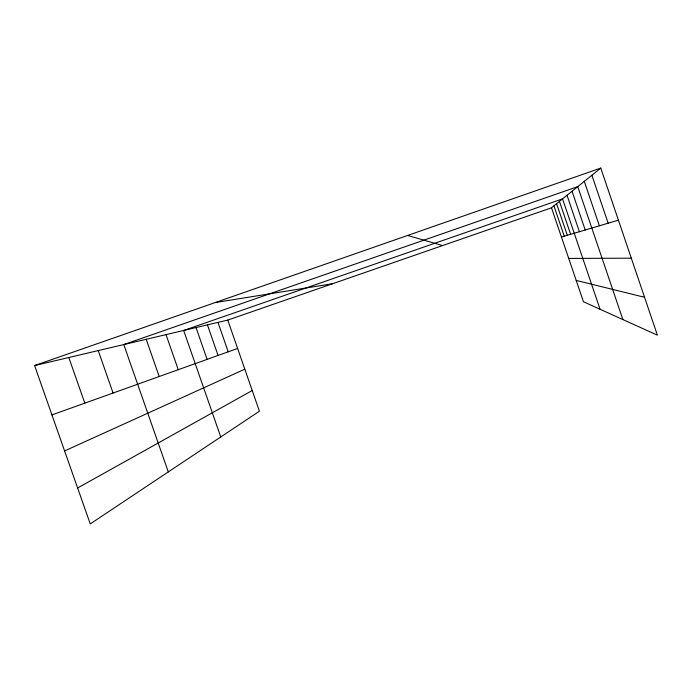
<?xml version="1.0" encoding="UTF-8"?>
<svg xmlns="http://www.w3.org/2000/svg" width="692" height="692" viewBox="0 0 692 692"><rect width="100%" height="100%" fill="white"/><g stroke="black" fill="none" stroke-linecap="round" stroke-linejoin="round"><path stroke-width="1.04" d="M551.489 207.799L600.768 168.087L657.4 335.17L583.46 301.755L551.489 207.799L227.763 320.085L34.6 365.566L90.245 523.913L259.413 411.221L227.763 320.085M77.616 487.99L252.225 390.522M64.598 450.933L244.812 369.182M51.935 414.906L237.615 348.457M34.6 365.566L600.768 168.087M561.446 237.053L618.414 220.151M215.229 302.56L332.575 283.737M568.712 258.427L631.303 258.168M576.194 280.424L644.555 297.275M407.623 235.453L442.62 245.565M68.811 357.513L84.813 403.142M166.019 334.625L178.251 369.701M146.202 339.288L159.195 376.526M168.294 471.918L123.781 344.564L577.751 186.632L622.887 319.574M98.229 350.584L113.081 393.021M217.98 322.394L228.204 351.821M207.436 324.877L218.066 355.454M196.035 327.558L207.107 359.373M220.757 436.972L183.665 330.473L562.553 198.881L600.076 309.272M591.885 175.249L608.147 223.196M584.299 181.356L599.384 225.8M572.042 191.243L585.207 230.003M567.016 195.291L579.394 231.725M559.439 201.398L570.641 234.328M556.576 203.699L567.328 235.306M553.937 205.827L564.274 236.214"/></g></svg>
